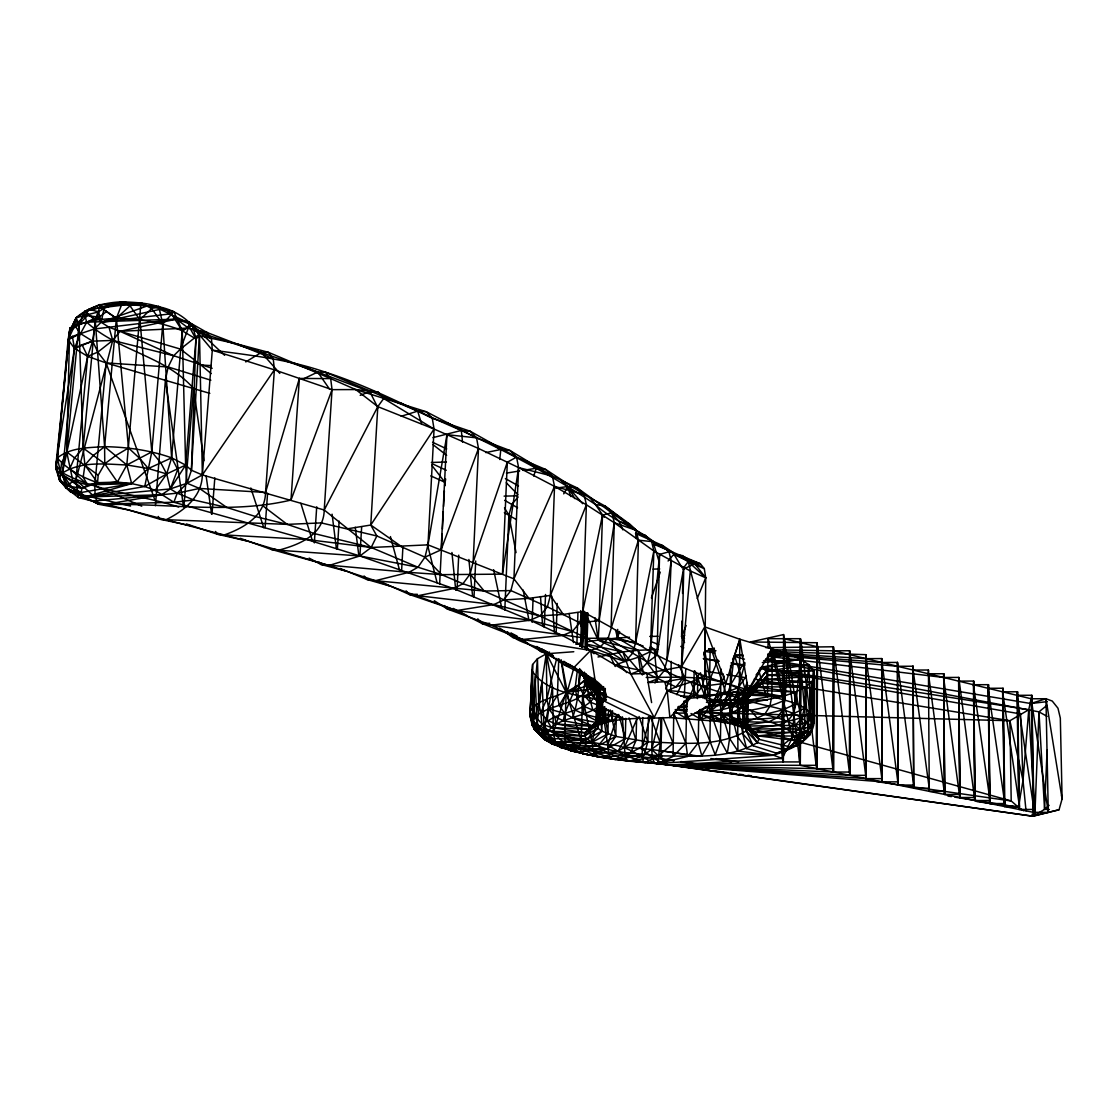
<?xml version="1.0" encoding="UTF-8"?>
<svg xmlns="http://www.w3.org/2000/svg" width="1118" height="1118" viewBox="0 0 1118 1118"><rect width="100%" height="100%" fill="white"/><g stroke="black" fill="none" stroke-linecap="round" stroke-linejoin="round"><path stroke-width="1.5" d="M698.708 710.615C720.327 712.963 744.448 716.484 757.836 735.896L758.898 739.305L757.305 742.631C728.056 759.905 691.134 755.726 658.376 755.908C634.018 752.176 602.616 755.041 584.351 736.105L584.854 732.723C608.458 714.989 641.844 719.279 669.878 717.546L687.808 698.401L696.123 694.474L702.342 686.284L704.759 676.027L705.724 577.81L704.312 568.699L700.357 563.738L653.764 544.242L653.82 541.797C635.639 527.403 612.398 520.96 595.419 504.498C553.061 475.821 507.614 452.091 461.329 430.458C415.77 411.48 372.601 387.177 325.408 372.182C288.891 359.493 250.432 355.203 212.308 350.144L188.97 322.25L176.406 319.133L86.701 322.194L74.71 325.52L69.973 327.923L55.9 465.214L56.18 469.574L59.701 480.572L65.71 487.49L70.518 491.85L84.786 496.979L98.65 504.274L128.053 509.836L246.785 540.902L328.999 565.484L375.424 580.675L456.577 610.582L482.124 623.551L522.609 639.496L590.639 650.452L625.158 661.423L638.476 657.188L650.396 651.668C688.409 672.407 730.012 685.572 771.825 696.193C786.303 701.643 810.159 703.557 814.267 721.557C812.409 741.961 789.923 749.2 773.642 755.279L657.622 763.65L630.021 761.26L596.649 756.467L570.991 750.779L551.915 743.847L545.332 740.046L534.432 729.453L532.196 725.177L530.016 715.897L532.587 664.525L537.437 658.74L549.539 652.046M767.773 654.463L897.656 666.3L913.029 666.23L913.14 670.073L928.443 670.003L928.457 673.791L943.69 673.735L944.696 791.376L929.254 791.348L929.24 788.246L913.727 788.218L913.63 785.074L898.034 785.06L897.824 781.873L882.158 781.859L881.864 778.631L866.115 778.617L865.709 775.361L849.89 775.347L849.373 772.049L833.483 772.035L832.854 768.709L816.881 768.695L816.909 642.724L750.444 641.984L783.592 634.577L800.264 765.313L1033.325 812.325L1048.279 812.367L1059.053 809.767L1062.1 798.909L1060.325 718.133L1057.977 708.225L1052.262 701.056L1045.959 698.736L1031.201 698.778L834 650.83L771.448 649.768M646.218 677.452C679.632 677.466 718.427 673.916 747.104 693.691L748.096 696.877L747.649 727.986L746.335 730.934C717.113 747.76 680.303 742.925 647.839 741.863C616.367 769.24 573.059 753.7 540.944 736.119L532.196 725.177L533.202 707.135L532.587 664.525L530.016 715.897L534.432 729.453C551.398 745.762 577.377 744.155 596.649 756.467C620.672 760.771 645.128 761.679 669.277 765.061L866.115 778.617L865.779 654.673L769.967 651.403M530.016 715.897L533.51 721.403L537.073 724.632L553.396 732.737L581.192 740.423L607.745 745.091L625.032 755.433L643.423 762.029L669.277 765.061L849.89 775.347L849.666 650.746L834 650.83L833.385 646.763L765.844 647.657M606.333 696.682L601.107 700.427L607.745 745.091C626.891 743.428 640.348 758.856 657.622 763.65L673.036 756.467L673.777 713.102L690.309 696.234C715.492 694.082 744.448 695.41 765.509 679.381L767.283 675.37L766.179 671.261L762.196 667.166L756.075 674.951M652.549 716.722L651.724 749.521L652.339 757.808L654.505 762.993L669.277 765.061L833.483 772.035L834 650.83L849.373 772.049L849.666 650.746L849.89 775.347M671.205 661.381L670.758 691.986M816.881 768.695L817.635 646.847L816.909 642.724L816.14 765.313L816.881 768.695L669.277 765.061L1032.85 816.21L1059.053 809.767M768.024 647.224L768.136 638.685L800.432 638.699L801.257 642.822L800.264 765.313L669.277 765.061L882.158 781.859L881.697 658.572L866.17 658.656L769.38 652.674M668.089 561.012L673.707 554.444L682.134 555.562L688.227 561.599L704.759 626.863L739.85 639.272L788.022 653.639L800.264 659.005L808.845 664.679L813.597 670.493L814.505 676.292L811.654 681.91L805.212 687.207L795.457 692.07L792.355 737.475L782.334 758.465L669.277 765.061L783.299 761.931L783.592 634.577M801.257 642.822L816.14 765.313L800.264 765.313L800.432 638.699L799.426 761.931L783.299 761.931L784.543 638.797L817.635 646.847L832.854 768.709L833.385 646.763L833.483 772.035M747.229 682.497L743.819 690.533L743.358 721.962L757.836 735.896L794.367 736.049L811.654 730.767L810.969 726.476L813.135 716.498L813.597 670.493L766.179 671.261L747.104 693.691L743.358 721.962L757.836 735.896L802.92 741.374L804.639 737.433L811.654 730.767L814.505 676.292L767.283 675.37L748.096 696.877L746.768 699.98L746.335 730.934L753.169 745.762L776.479 753.183L786.639 750.444L812.367 725.875L814.267 721.557L814.505 676.292L765.509 679.381L743.232 702.915L737.614 705.612L720.942 709.944L695.731 712.655M767.437 696.71L767.94 654.044M698.666 711.314C716.89 727.622 744.546 725.316 764.684 714.43L769.855 706.241L771.825 696.193L772.37 648.747L748.221 689.946L746.097 700.05L740.577 708.253L715.157 721.152L669.878 717.546L667.222 690.742L664.721 681.756L640.376 670.367L615.152 664.972L590.639 650.452L562.368 635.527L530.184 620.211L453.559 588.571L359.898 555.967L306.514 539.449L173.877 502.248L155.136 490.369L144.767 486.498L131.672 483.619L117.39 482.082L97.545 482.683L87.707 484.933L81.977 488.356L68.547 486.134L59.701 480.572L55.9 465.214L74.459 348.313L80.482 333.611L86.701 322.194L97.518 316.939L98.58 311.894C112.163 301.385 131.309 303.775 147.338 305.913C168.189 305.256 189.557 317.47 199.521 335.707L202.358 474.94C201.841 496.895 184.191 510.633 166.191 519.688L159.86 519.227L128.053 509.836L78.428 497.566L65.71 487.49L58.751 476.897L62.426 472.83L87.665 356.363L92.64 341.158L94.345 328.971L101.151 322.25L147.338 305.913L173.835 311.629L182.248 330.774L185.63 465.088L187.069 483.228L177.245 493.15L173.877 502.248L98.65 504.274L65.71 487.49L62.426 472.83L74.459 348.313L72.363 336.406L94.345 328.971L176.406 319.133L192.534 324.835L195.971 338.978L191.43 470.259L187.069 483.228L170.299 488.929L78.428 497.566L75.94 479.943L87.665 356.363L82.075 344.777L74.459 348.313L68.128 339.662L69.973 327.923M749.675 696.109L749.829 685.641M782.334 758.465L781.398 746.251L792.355 737.475L804.583 731.983L795.457 692.07L782.963 696.43L719.964 694.166L710.405 711.467L720.411 740.368L727.343 753.211L773.642 755.279L776.479 753.183L797.204 745.119L804.583 731.983L805.212 687.207L760.995 683.168L737.614 705.612L737.922 751.128L773.642 755.279L782.334 758.465L783.299 761.931M730.152 694.837L730.641 665.294M709.273 696.221L710.154 649.432M586.349 649.6L587.09 612.985M673.036 756.467L685.851 743.288L673.777 713.102L686.494 713.074L685.851 743.288L687.654 756.453L657.622 763.65L660.305 742.827L660.92 717.644M693.649 696.863L694.18 671.024M697.394 698.638L697.8 678.458L699.113 673.399M586.377 649.754L587.174 613.363M684.579 642.584L681.589 636.617L681.938 621.077M682.553 593.434L683 572.709M612.636 711.02L611.672 714.234L602.113 723.681L583.736 714.095L583.261 694.348L585.846 674.014L588.543 685.516L595.768 693.006L605.872 696.011L654.198 717.588L667.222 690.742L675.985 686.899L682.525 678.71L681.491 666.761L683.769 567.637L688.227 561.599L704.312 568.699L682.134 555.562M684.146 700.944L683.964 709.357L685.614 718.161L717.686 701.601L723.556 693.398L725.834 683.224L739.85 639.272L748.221 689.946M684.216 697.576L685.795 668.816M928.457 673.791L944.598 794.437L943.69 673.735L944.598 794.437L959.971 794.465L958.769 677.41L943.606 677.48L767.563 656.308M697.241 598.465L705.724 577.81L688.227 561.599L651.584 541.336L577.293 487.965L552.362 476.086L510.018 450.526L476.561 437.851L426.279 411.745L355.734 389.567L330.676 378.611L299.386 378.443L265.539 492.451L199.493 488.454L177.245 493.15L161.565 494.757L84.786 496.979L80.999 492.535L81.977 488.356L72.908 481.047L66.717 452.007L69.637 331.403L76.15 317.791C88.937 306.346 105.944 302.363 122.728 301.79C139.498 302.712 157.666 302.88 171.459 313.809L182.248 330.774L195.971 338.978L185.63 465.088L170.299 488.929L161.565 494.757L104.212 504.609C166.316 502.779 229.777 514.615 290.987 500.053L332.046 389.651L330.676 378.611L325.408 372.182L317.708 372.056L236.094 343.687L207.221 332.577L188.327 328.063L120.031 331.305L108.963 327.225L101.151 322.25L97.518 316.939L84.884 315.36L76.15 317.791L69.637 331.403L56.18 469.574L61.043 474.004L81.977 488.356L97.545 482.683L131.672 483.619L148.345 468.526L171.627 457.835L185.63 465.088L191.43 470.259L202.358 474.94L324.22 510.004L371.176 547.485L417.964 567.231L441.568 574.652L462.936 583.736L484.206 591.031L539.98 615.92L586.978 638.28L625.158 661.423L632.648 653.247L635.597 642.64L653.848 551.006L651.584 541.336L644.904 534.893L635.611 533.398L636.24 538.555M765.662 659.019L1030.754 703.529L1045.959 698.736L1048.279 812.367L1032.85 816.21L664.958 764.265L661.926 758.982L660.976 750.667L661.772 717.924M648.482 716.666L647.839 741.863L644.08 754.832L630.021 761.26L611.378 758.759L593.113 751.044L578.886 748.221L564.618 736.385L566.169 692.419L561.026 660.207M400.663 403.011L432.289 418.286L470.259 431.269L516.544 457.136L545.668 469.448L584.127 494.617L605.062 506.049L629.099 523.657L636.072 530.323L638.42 540.162L608.122 638.196L625.158 661.423L615.152 664.972L630.776 674.014L640.376 670.367L647.574 662.177L657.063 655.134L659.578 554.402L669.011 551.775L672.603 552.096L682.232 567.916M657.482 681.938L654.309 649.446L650.271 646.26M636.631 718.567L636.03 740.437L630.538 753.239L615.417 759.527L596.649 756.467L593.113 751.044L581.192 740.423L566.169 692.419L546.339 653.289L538.722 702.942L535.34 716.708L532.475 720.914L540.944 736.119L550.112 738.509L586.475 739.487L601.819 731.144L615.752 736.413L647.839 741.863L639.049 716.484M642.752 717.546L642.207 756.928L643.423 762.029L645.282 762.574L658.376 755.908L673.092 743.302L662.946 717.463M784.137 750.164L789.881 746.894L798.895 745.133L809.809 734.945L812.367 725.875L811.654 681.91L760.995 683.168L743.232 702.915L746.335 730.934L757.305 742.631L786.639 750.444L781.398 746.251L784.543 638.797M582.506 647.001L583.582 610.414M585.888 648.3L586.88 613.516M654.966 683.098L657.608 676.893L637.973 650.313L617.457 637.987L617.709 629.392M616.395 714.402L615.752 736.413L607.214 748.697L589.116 754.916L583.107 753.798L566.141 745.007L553.396 732.737L552.544 687.486L546.339 653.289L546.828 699.002L548.784 708.854L547.177 720.369L551.244 727.469L584.854 732.723L596.048 725.219L600.366 688.003L593.155 678.137M625.814 718.357L625.228 738.607L618.128 751.17L601.708 757.403L583.107 753.798L578.886 748.221L581.192 740.423L582.52 696.766L603.706 687.179L593.882 683.811L583.792 678.123M584.924 673.162L584.714 680.079L592.847 710.07L612.636 721.348L618.785 714.486M585.72 647.252L586.796 612.706M604.768 706.702L604.461 716.652L602.113 723.681L572.528 717.7L564.73 713.536L548.784 708.854L540.791 712.669L535.34 716.708L539.183 728.097L538.862 732.108L550.112 738.509L554.137 742.156L591.115 742.771L607.857 733.897L608.583 710.098M604.978 700.078L605.327 688.464M587.048 641.858L598.158 640.069L622.838 651.892L630.804 673.986L646.973 673.441L681.491 666.761L704.759 626.863L704.815 651.459L710.126 680.093L709.525 711.984C722.186 723.905 739.487 724.618 754.091 732.5L791.39 732.304L803.94 733.408L810.969 726.476C795.499 707.638 767.479 707.75 746.097 700.05C712.194 690.505 678.612 679.045 647.574 662.177L650.396 651.668L611.099 627.338L614.285 522.721L611.979 512.715L605.062 506.049L595.419 504.498L590.136 497.985M611.784 710.908L612.636 721.348L583.736 714.095L575.239 710.126L569.188 702.062L561.306 660.109M340.151 568.419L366.956 579.487L375.424 580.675L484.206 591.031L510.898 590.584L547.401 606.836L579.753 622.726L599.122 620.672L602.476 515.132L611.979 512.715M576.874 643.968L577.95 612.566M499.62 628.064L513.12 637.735L522.609 639.496L562.368 635.527L572.276 631.488L579.753 622.726L582.757 611.588L586.377 504.777L584.127 494.617L577.293 487.965L567.748 486.568L555.842 488.119M155.43 505.685L165.436 379.785L168.175 366.97L173.667 355.748L180.473 349.096L188.327 328.063L188.97 322.25L207.221 332.577L211.47 338.852L212.308 350.144L274.385 369.862L332.046 389.651L355.734 389.567L377.8 406.631L434.064 429.046L478.49 448.458L518.612 467.603L554.528 486.386L586.377 504.777L614.285 522.721L653.848 551.006L650.396 651.668L659.578 554.402M586.726 649.67L588.054 613.153M604.503 700.916C579.921 694.823 546.688 693.929 531.819 670.451L530.295 711.481L532.196 725.177L538.862 732.108L548.239 734.805L586.475 739.487L597.837 728.223L598.815 697.339L584.267 678.584M477.777 618.855L482.124 623.551L491.431 625.186L530.184 620.211L539.98 615.92L547.401 606.836L550.419 595.419L554.528 486.386L552.362 476.086L545.668 469.448L536.263 468.232L523 470.399M556.149 632.634L557.225 603.427M550.112 738.509L548.239 734.805L548.603 731.102L551.244 727.469L556.149 723.975L563.276 720.691L564.73 713.536L559.196 705.374L557.421 695.382L558.748 658.795M532.126 622.335L533.09 598.242M544.27 627.436L545.528 594.496M531.819 670.451L533.51 721.403L539.086 733.632L551.915 743.847L560.202 745.678L591.115 742.771L601.819 731.144L597.837 728.223L597.04 694.18L584.658 680.024L575.127 688.381L557.421 695.382L548.784 708.854L554.808 716.806L563.276 720.691L572.528 717.7C578.355 702.104 579.138 685.068 579.697 668.578M580.563 646.302L583.121 610.456L581.192 646.386M943.606 677.48L959.789 797.497L958.769 677.41L974.812 800.53L973.694 681.058L975.092 797.525L959.789 797.497L958.601 681.128L973.694 681.058L973.429 684.733L990.045 800.558L989.682 803.521L988.452 684.677L990.045 800.558L974.812 800.53L973.429 684.733L988.452 684.677L988.102 688.297L1004.844 803.562L1004.383 806.497L1003.056 688.241L1004.844 803.562L989.682 803.521L988.102 688.297L1003.056 688.241L1002.622 691.832L1019.476 806.525L1018.931 809.418L1017.506 691.776L1019.476 806.525L1004.383 806.497L1002.622 691.832L1017.506 691.776L1016.989 695.326L1033.954 809.46L1018.931 809.418L1016.989 695.326L1031.816 695.27L1033.954 809.46L1032.85 816.21L1034.863 815.176L1038.957 711.859L1046.937 705.374M504.805 609.995L508.886 515.146L511.848 504.4L518.039 497.035M434.301 600.743L447.479 609.086L456.577 610.582L493.946 604.545L503.575 599.989L510.898 590.584L513.931 578.872L518.612 467.603L516.544 457.136L510.018 450.526L500.822 449.506L485.771 452.58M651.612 702.593L648.174 682.609L657.356 678.864L664.232 670.66L666.929 660.249L671.191 561.278L669.011 551.775L662.625 545.542L635.611 533.398L636.911 530.896L629.099 523.657L619.414 521.952L605.062 506.049L636.911 530.896M1031.97 814.281L1034.863 815.176L1044.561 809.376L1047.091 750.22M309.127 558.092L320.964 564.464L408.895 572.36L441.568 574.652L502.457 574.135L507.32 462.223L516.544 457.136M381.098 581.821L409.118 594.385L417.922 595.726L453.559 588.571L462.936 583.736L470.119 574.009L473.152 562.005L478.49 448.458L476.561 437.851L470.259 431.269L461.329 430.458L432.945 437.627M474.004 597.347L475.695 561.054M457.038 590.038L458.729 555.143M375.424 580.675L408.895 572.36L417.964 567.231L424.98 557.155L441.107 549.832L446.962 434.678L476.561 437.851M439.626 584.434L442.169 534.194M442.435 528.996L443.315 511.667M443.58 506.468L444.377 490.872M444.643 485.673L445.663 479.007M441.568 574.652L424.98 557.155L427.998 544.857L434.064 429.046L432.289 418.286L426.279 411.745L417.685 411.144L325.408 372.182M401.572 571.312L402.913 546.995M577.391 669.85L575.127 688.381L577.251 698.373L583.75 706.31L592.847 710.07L625.102 719.517L599.681 705.682L590.108 702.146L583.261 694.348L579.026 685.711L579.879 670.325M424.98 557.155L376.85 535.969L370.771 525.041L377.8 406.631L383.684 398.511L378.01 392.027L355.734 389.567M191.43 470.259L199.647 331.319L188.97 322.25L192.534 324.835L182.248 330.774C161.369 322.194 138.87 318.714 116.398 318.295C100.299 319.469 82.075 319.58 69.637 331.403L84.884 315.36L89.258 309.267L140.952 302.908L147.338 305.913L119.947 304.25L99.404 304.669L84.814 311.391L78.987 324.555L66.717 452.007L61.546 463.062L59.701 480.572L70.518 491.85L80.999 492.535L131.672 483.619L126.823 464.99L140.952 302.908L129.968 305.843L116.398 318.295L104.603 446.655L104.771 463.774L98.188 475.206L97.545 482.683C82.704 477.61 67.779 469.826 57.311 457.989L68.128 339.662L74.71 325.52L76.15 317.791L89.258 309.267L98.58 311.894L101.151 322.25L170.188 313.892L173.835 311.629L162.795 324.066L151.796 451.882L144.767 486.498L84.786 496.979L65.71 487.49L68.743 484.164L75.94 479.943L112.75 340.403L120.031 331.305L176.406 319.133L188.327 328.063L200.751 332.954L261.346 352.45L268.46 352.338L330.676 378.611M359.884 556.261L361.673 526.662M657.705 649.432L637.973 650.313L598.158 640.069L599.43 619.414M337.384 548.784L339.131 521.114M314.34 542.887L316.715 506.803M240.314 538.317L271.101 549.357L278.648 550.21C299.135 544.662 323.815 535.047 324.22 510.004L332.046 389.651M290.987 500.053L299.386 378.443M189.501 327.253L195.971 338.978L199.521 335.707L236.094 343.687L268.46 352.338L273.253 358.682L274.385 369.862L265.539 492.451C265.148 515.957 243.948 527.92 224.369 534.921L217.381 534.25L186.413 523.951M265.106 527.654L267.579 493.206M768.136 638.685L792.355 737.475L800.977 737.028L805.519 738.956L807.979 730.012L811.654 681.91L765.509 679.381L743.232 702.915L742.785 733.729L746.628 748.627L773.642 755.279M757.305 742.631L747.649 727.986L746.768 699.98L767.283 675.37L813.597 670.493L810.312 712.655L807.727 722.158L800.795 729.355L791.39 732.304L757.836 735.896M586.377 504.777L550.419 595.419L528.912 598.34L513.931 578.872L427.998 544.857L371.176 547.485L314.759 533.691L287.228 524.37L256.455 516.809L226.87 507.488L199.493 488.454L187.069 483.228L202.358 474.94L212.308 350.144M211.987 514.154L214.824 477.917M1023.599 810.718L1018.4 807.21L1023.012 780.476L1028.756 709.734L1031.816 695.27L1033.325 812.325L1031.201 698.778L1048.279 812.367M183.883 506.65L193.554 388.379C164.807 355.831 118.005 351.108 86.701 322.194L84.884 315.36L98.58 311.894M155.136 490.369L166.694 473.934L171.627 457.835L182.248 330.774L192.534 324.835L160.112 309.309L101.151 322.25L104.253 307.743L99.404 304.669L99.768 307.129L95.212 319.986L83.123 448.052L84.926 465.032L83.179 477.246L87.707 484.933L131.672 483.619L84.786 496.979M579.026 685.711L580.354 670.101M582.268 647.546L585.203 612.832M98.65 504.274L95.212 497.384L94.778 485.785L106.14 362.945L97.825 352.1L92.64 341.158L80.482 333.611L74.71 325.52M681.491 666.761L690.309 570.949L653.848 551.006M499.746 459.498L500.822 449.506L488.846 441.959M745.049 662.848L738.299 687.5L737.81 719.07L754.091 732.5L786.164 728.601L795.219 725.358L801.899 717.896L804.401 708.239L800.264 659.005L762.196 667.166L747.104 693.691L746.656 724.967L747.649 727.986L758.898 739.305L789.881 746.894L793.556 743.4L795.08 739.767L804.639 737.433L803.94 733.408C791.223 717.588 768.401 716.945 750.555 710.391C722.466 704.731 696.416 691.064 667.222 690.742L687.808 698.401L685.614 718.161L674.517 711.383M687.808 698.401L704.885 697.003L723.556 693.398L739.319 687.263L739.85 639.272L734.121 656.308L730.683 684.691L730.166 716.386L738.97 726.169L795.219 725.358L807.727 722.158L813.135 716.498M580.284 646.246L580.703 642.878L575.728 644.136M579.292 669.361L578.942 672.086L580.494 674.797M657.063 655.134L671.191 561.278M502.457 574.135L518.612 467.603L552.362 476.086M727.343 753.211L729.607 738.509L730.096 707.974L747.914 685.348M599.122 620.672L614.285 522.721L636.072 530.323M427.998 544.857L446.962 434.678M604.824 688.576L599.388 719.349L593.84 726.407L556.149 723.975L547.177 720.369L540.791 712.669L538.722 702.942L537.437 658.74L533.202 707.135L535.34 716.708L548.603 731.102L584.351 736.105L597.837 728.223L596.048 725.219L597.04 694.18L597.557 691.036L602.895 686.578M666.929 660.249L683.769 567.637M57.311 457.989L61.043 474.004L68.547 486.134L80.999 492.535L59.701 480.572L55.9 465.214L57.311 457.989C70.546 447.298 88.518 447.759 104.603 446.655C127.354 447.102 150.119 450.177 171.627 457.835L177.72 469.476L170.299 488.929L177.245 493.15L193.721 499.97L226.87 507.488M552.544 687.486L544.159 728.796L546.045 737.656L551.915 743.847L568.168 749.004L607.214 748.697L625.228 738.607L619.218 715.73M417.922 595.726L493.946 604.545L539.98 615.92L563.248 614.397L582.757 611.588L602.476 515.132M743.819 690.533L737.81 719.07L747.76 729.215L786.164 728.601L800.795 729.355L810.969 726.476L814.267 721.557L813.597 670.493M689.54 699.602L690.309 696.234L680.862 696.262M606.403 708.546L604.461 716.652L593.84 726.407L563.276 720.691M556.68 658.474L546.828 699.002L540.791 712.669L541.951 724.157L539.183 728.097L548.239 734.805L584.351 736.105L596.048 725.219L597.557 691.036L584.784 674.783M659.55 717.644L651.724 749.521L661.926 758.982L674.014 760.757M650.201 716.512L641.928 748.655L652.339 757.808L664.958 764.265L694.348 768.178M703.935 654.827L704.815 651.459L714.374 648.133M573.953 667.474L567.217 692.07L559.196 705.374L548.784 708.854M579.795 646.148L580.703 642.878L582.101 645.785M533.719 476.03L536.263 468.232L526.634 461.007M586.042 674.224L588.543 685.516C585.203 698.205 569.942 701.447 559.196 705.374M587.719 618.142L598.158 640.069L617.457 637.987L619.596 631.46M617.779 714.584L607.745 745.091L608.569 753.462L611.378 758.759L615.417 759.527L644.08 754.832L660.305 742.827L650.956 717.854M473.152 562.005L507.32 462.223M651.403 597.948L660.249 572.123M593.84 726.407L572.528 717.7C584.63 713.382 601.624 710.014 605.872 696.011C604.083 680.261 584.616 675.943 574.303 667.125C552.166 657.677 531.05 646.553 510.898 633.375M441.107 549.832L478.49 448.458M717.868 659.816L702.621 697.646M133.391 304.166L122.728 301.79L116.398 318.295L128.5 447.983L139.387 458.087L148.345 468.526L166.694 473.934L185.63 465.088M614.732 713.563C603.748 714.863 595.726 722.256 588.04 729.453L551.244 727.469L541.951 724.157L554.808 716.806L564.73 713.536L575.127 688.381M700.05 709.441L698.82 712.529L698.219 742.785L701.838 755.908L709.846 741.807L710.405 711.467L733.059 692.21L782.963 696.43L749.577 703.096L705.584 706.688M704.34 698.624L705.57 695.522L703.026 697.87M684.495 638.476L681.589 636.617L686.159 625.493M513.931 578.872L554.528 486.386L584.127 494.617M637.553 717.798L624.473 747.117L625.032 755.433L627.058 760.617L630.021 761.26L658.376 755.908M665.657 689.037L671.107 676.837L654.309 649.446L649.502 647.951M676.795 694.669L684.663 677.368L678.71 664.917M276.118 549.357L271.101 549.357L328.999 565.484L359.898 555.967L371.176 547.485L376.85 535.969L321.257 522.903L287.228 524.37L166.191 519.688M724.24 676.097L709.525 711.984L715.157 721.152C744.63 716.4 777.541 724.143 804.401 708.239L808.845 664.679L762.196 667.166M732.597 659.354L734.121 656.308L742.436 654.659M324.22 510.004L377.8 406.631M126.823 464.99C104.994 464.124 79.979 460.756 61.043 474.004L72.908 481.047L87.707 484.933L117.39 482.082L126.823 464.99L151.796 451.882L139.904 319.72L129.968 305.843L122.728 301.79L84.814 311.391L95.212 319.986L104.603 446.655L126.823 464.99L148.345 468.526M563.71 493.849L567.748 486.568L560.356 479.706M744.155 662.513L730.683 684.691L720.649 713.997L728 723.444C754.888 718.427 786.303 728.852 810.312 712.655L808.845 664.679L766.179 671.261L748.096 696.877L746.656 724.967L758.898 739.305M771.825 696.193L727.077 703.935L709.832 705.584L700.874 719.377L691.008 713.536M347.712 528.758L370.771 525.041L434.064 429.046L383.684 398.511M733.059 692.21L720.942 709.944L720.411 740.368L715.199 754.818L698.82 712.529L705.039 707.121M202.358 474.94L274.385 369.862M746.349 676.083L738.299 687.5L730.166 716.386L747.76 729.215L778.729 725.037L787.254 721.473L793.556 713.759L795.932 703.963L800.264 659.005L762.308 662.569M687.654 756.453L698.219 742.785L686.494 713.074M76.15 317.791L78.987 324.555L83.123 448.052L74.389 458.17L69.763 468.61L87.707 484.933M88.07 314.633L78.987 324.555L75.353 320.363M653.82 541.797L638.42 540.162L635.597 642.64L608.122 638.196L600.618 646.665L590.639 650.452L574.303 667.125L564.646 665.126L536.752 646.47M139.904 319.72L151.657 308.568L158.7 306.332L160.112 309.309M798.895 745.133L802.92 741.374L793.556 743.4L798.895 745.133L789.881 746.894M119.947 304.25L122.728 301.79M765.285 660.207L1038.957 711.859L1044.561 809.376L1049.117 805.351M708.77 703.893L719.964 694.166M746.628 748.627L737.139 736.273L730.096 707.974L753.895 686.634L795.457 692.07L744.476 689.666L720.942 709.944L729.607 738.509L737.922 751.128M212.154 368.283L173.667 355.748L120.031 331.305L180.473 349.096L200.751 332.954L207.221 332.577L199.647 331.319L211.47 338.852M104.603 446.655L93.269 455.515L84.926 465.032L97.545 482.683M72.363 336.406L68.128 339.662L80.482 333.611M83.123 448.052L104.771 463.774L115.867 455.487L128.5 447.983M106.671 311.489L99.768 307.129L116.398 318.295L106.671 311.489L95.212 319.986L84.814 311.391M696.807 712.459L1009.903 720.733L1028.756 709.734L1034.863 815.176M586.321 680.093L598.815 697.339L601.819 731.144L602.784 700.399L586.321 680.093L566.169 692.419L553.396 732.737L555.129 741.472L560.523 747.439L577.866 752.107L607.214 748.697M245.736 361.925L261.346 352.45L279.821 373.398M804.583 731.983L807.979 730.012L805.212 687.207L753.895 686.634L737.614 705.612L742.785 733.729L753.169 745.762M144.767 486.498L166.694 473.934L160.866 462.95L151.796 451.882M302.433 379.351L317.708 372.056L369.82 391.649L378.01 392.027M683.084 569.258L694.795 563.779L700.357 563.738L673.707 554.444L694.795 563.779L705.724 577.81L690.309 570.949M646.973 673.441L648.174 682.609L664.721 681.756L675.985 686.899L690.784 682.064L704.759 676.027M108.963 327.225L112.75 340.403L92.64 341.158L74.459 348.313L87.665 356.363L97.825 352.1L112.75 340.403L173.667 355.748M681.589 636.617L684.677 635.317M360.206 395.339L369.82 391.649L378.024 408M699.63 710.07L709.078 706.618L705.668 706.604M82.075 344.777L92.64 341.158M557.421 695.382C547.666 698.89 535.704 701.713 530.295 711.481L532.475 720.914L539.183 728.097L548.603 731.102L584.854 732.723L596.565 722.228L597.557 691.036L583.596 676.823M564.73 713.536C576.036 709.469 592.037 706.227 595.768 693.006C592.149 678.025 575.84 669.263 563.807 661.283M401.208 416.259L417.685 411.144L421.724 424.393M605.816 699.393L593.882 683.811L566.169 692.419L603.706 687.179M763.552 660.822L788.022 653.639L795.932 703.963L782.824 709.846L764.684 714.43M605.998 699.043L601.107 700.427L592.023 742.604L593.113 751.044L674.042 760.617M598.004 657.007L622.838 651.892L637.973 650.313L643.814 674.322M767.828 656.476L788.022 653.639L785.018 699.924C758.829 713.2 728.433 710.475 700.874 719.377L697.786 711.914M605.579 692.112L582.52 696.766L592.023 742.604L608.569 753.462L627.058 760.617L645.282 762.574M664.721 681.756L682.525 678.71M506.426 473.124L519.688 470.944M606.18 699.714L601.107 700.427L606.194 700.008M558.944 659.313L564.646 665.126L569.803 664.427L591.422 683.224L605.006 690.868L594.874 688.157L587.649 680.848L581.094 670.227M702.342 686.284L725.834 683.224L704.759 626.863M1030.754 703.529L1047.3 701.629M173.877 502.248L193.721 499.97M161.565 494.757L92.864 501.157C73.9 496.713 67.038 478.56 55.9 465.214M586.475 739.487L554.137 742.156L545.332 740.046L534.432 729.453L533.51 721.403L535.033 676.362L537.073 724.632L539.086 733.632L545.332 740.046L560.202 745.678L598.116 745.874L615.752 736.413L610.19 709.916M573.786 651.724L550.182 653.485L540.595 651.598L536.081 646.931M503.575 599.989L528.912 598.34M615.515 629.644L617.457 637.987L629.518 637.232M431.352 462.475L446.431 462.014M482.124 623.551L489.796 623.327M653.136 569.118L659.718 568.936M504.106 496.126L517.41 495.833M649.74 636.449L658.041 636.268M677.704 707.261L686.424 707.079M406.086 590.863L409.118 594.385L417.405 594.315M769.477 653.737L882.004 662.499L897.461 662.429L913.63 785.074M444.321 605.565L447.479 609.086L491.431 625.186L586.978 638.28L608.122 638.196L647.574 662.177M706.772 700.245L767.395 700.134M678.388 706.478L686.913 706.52M683.978 701.922L687.43 701.978M706.422 702.314L749.577 703.096M1044.561 809.376L1049.383 809.502M677.159 709.091L687.263 709.623M224.369 534.921L306.514 539.449L371.176 547.485M180.473 349.096L200.905 365.027L211.274 365.614M710.615 649.055L714.067 649.265M278.648 550.21L359.898 555.967L417.964 567.231M708.882 649.027L714.081 649.432L708.896 649.097M708.868 649.251L714.053 649.865M700.651 756.369L651.724 749.521L624.473 747.117L622.391 716.82M697.8 768.639L702.984 769.338M706.436 769.799L709.902 770.26M715.087 770.945L727.175 772.566M730.641 773.027L735.826 773.726M739.278 774.187L742.729 774.648M747.928 775.333L751.38 775.794M750.555 710.391L757.738 718.553C770.456 722.452 785.842 724.785 794.367 736.049L804.639 737.433L809.809 734.945L807.979 730.012M680.96 761.554L699.994 764.139M976.88 801.592L1018.4 807.21L1011.203 800.963L695.019 712.837M704.815 651.459L715.115 652.87M716.177 758.591L738.607 761.819M876.638 781.636L1011.203 800.963L1009.903 720.733L754.273 679.087M680.918 761.777L696.458 764.055M675.202 709.595L686.745 711.369M703.46 658.614L718.944 661.045M730.99 662.946L744.77 665.098M760.254 667.544L1028.756 709.734M660.976 750.667L697.059 756.369M710.81 758.549L731.438 761.805M947.952 796.072L951.39 796.617M954.828 797.162L1018.4 807.21M704.508 670.982L723.388 674.056M726.812 674.615L745.692 677.69M708.854 649.488L715.744 650.648M739.837 654.687L743.288 655.274M703.432 658.726L718.86 661.409M732.57 663.799L744.574 665.895M760.002 668.578L1020.566 713.941L1023.012 780.476L1026.031 810.788M744.476 689.666L782.963 696.43M708.826 649.586L715.674 650.872M736.203 654.729L743.051 656.014M577.866 752.107L570.991 750.779L555.129 741.472L544.159 728.796L542.034 682.092L537.073 724.632L546.045 737.656L560.523 747.439L568.168 749.004L598.116 745.874L607.857 733.897L603.804 707.107M78.204 493.96L130.568 506.063M191.234 525.795L159.86 519.227L158.253 516.446M585.762 643.954L622.838 651.892L642.417 674.965M585.413 678.277L601.428 685.627L591.422 683.224L578.537 671.331L585.413 678.277L595.097 680.373L590.639 650.452M246.785 540.902L217.381 534.25L215.564 531.469M62.426 472.83C98.244 492.144 140.323 494.547 178.698 507.041M346.314 571.158L320.964 564.464L319.147 562.116M572.276 631.488L530.184 620.211L456.577 610.582L409.118 594.385M734.121 656.308L744.476 659.159M209.807 393.354L106.14 362.945L87.665 356.363M390.294 586.153L366.956 579.487L364.063 575.966M210.855 380.204L168.175 366.97L106.14 362.945L155.123 500.752M617.457 637.987L643.088 645.952M639.105 718.245L604.055 700.972L594.147 697.702L587.062 690.044L585.846 674.014M650.76 641.522L658.656 644.527M295.278 363.448L317.708 372.056L329.531 389.106M587.076 645.379L609.366 654.156L626.723 672.589M236.094 343.687L273.253 358.682M554.332 657.719C542.076 644.136 519.255 646.05 507.572 631.88M94.778 485.785L141.734 506.161M430.793 475.891L444.81 482.221L445.16 485.645M491.431 625.186L522.609 639.496L528.674 643.996M432.694 463.942L446.278 470.259M432.568 442.267L446.725 448.905M680.778 646.4L683.783 647.853M564.646 665.126L595.097 680.373M511.024 633.026L517.103 636.114M140.952 302.908L151.657 308.568L162.795 324.066L171.627 457.835M453.251 608.416L466.849 615.599M504.344 512.687L516.348 519.577M446.879 422.59L461.329 430.458L462.517 442.085M1038.957 711.859L1047.147 716.4M582.757 611.588L611.099 627.338M505.392 478.574L518.472 485.911M504.651 500.333L517.536 507.712M541.322 648.831L553.312 655.609M686.787 711.02L683.964 709.357L697.8 678.458L695.689 672.142M672.603 552.096L662.625 545.542L653.764 544.242L659.327 562.326M370.771 525.041L401.53 546.59M605.872 696.011L594.874 688.157L584.309 676.097L583.526 672.784M262.618 505.657L287.228 524.37M98.188 475.206L66.717 452.007M433.057 444.657L446.655 455.347M586.028 647.224L594.021 653.75M200.905 365.027L211.162 373.58M170.188 313.892L176.406 319.133M75.94 479.943L95.212 497.384M200.751 332.954L224.648 355.314M586.838 675.062L600.366 688.003L599.388 719.349L588.04 729.453L556.149 723.975L554.808 716.806M604.055 700.972L595.768 693.006L587.649 680.848L584.225 672.044M506.272 482.78L517.9 494.617M581.276 674.447L578.942 672.086L581.081 674.685M570.739 496.546L567.748 486.568L582.646 503.673M584.56 680.121L598.815 697.339L602.784 700.399L593.882 683.811M470.119 574.009L484.206 591.031M431.702 465.158L444.81 482.221M727.077 703.935L733.17 712.306M599.681 705.682L594.147 697.702L588.543 685.516M104.771 463.774L117.39 482.082M595.419 504.498L604.139 517.201M550.419 595.419L563.248 614.397M504.484 507.879L508.886 515.146L516.041 552.613M567.748 486.568L574.82 498.614M704.885 697.003L709.832 705.584M630.776 674.014L654.198 717.588M609.366 654.156L615.193 666.524M579.753 622.726L586.978 638.28M619.414 521.952L622.838 529.862M690.784 682.064L696.123 694.474M694.865 670.926L704.55 695.27M711.314 649.265L726.686 695.382M250.837 487.993L263.778 527.78M734.596 655.833L747.509 696.57M604.209 688.786L606.753 696.849M629.071 717.896L636.03 740.437L618.128 751.17L589.116 754.916L570.991 750.779L566.141 745.007L564.618 736.385M300.84 503.31L312.579 541.364M758.675 670.227L765.942 695.144M390.42 536.57L399.923 571.522M700.455 672.77L706.492 696.472M427.383 544.326L437.152 582.967M772.37 648.747L785.018 699.924L782.824 709.846L777.024 717.812L769.198 721.655L738.97 726.169L720.649 713.997L720.747 668.718M166.694 473.934L170.299 488.929M158.7 306.332L162.795 324.066M1009.903 720.733L1023.012 780.476M493.625 569.705L501.856 608.527M794.367 736.049L795.08 739.767M523.196 590.094L529.052 620.756M1061.527 795.499L1062.1 798.909L1045.959 698.736M569.188 613.502L573.492 642.598M638.476 657.188L640.376 670.367M193.554 388.379L203.937 460.742M206.159 476.254L211.609 514.154M595.014 617.793L598.158 640.069M165.436 379.785L183.506 506.664M913.14 670.073L929.24 788.246M882.004 662.499L897.824 781.873M866.17 658.656L881.864 778.631L881.697 658.572L882.158 781.859M850.169 654.757L865.709 775.361L865.779 654.673L866.115 778.617M355.258 527.221L358.934 556.345M332.088 514.196L336.42 548.784M468.875 559.489L472.551 595.656M451.924 552.488L455.739 590.192M704.005 652.032L708.127 696.388M551.803 596.146L554.458 632.509M540.497 596.551L542.621 625.814M580.745 610.596L581.542 647.056M928.443 670.003L929.254 791.348M585.021 611.951L585.161 648.356M913.727 788.218L913.029 666.23L913.727 788.218M898.034 785.06L897.461 662.429L898.034 785.06"/></g></svg>
